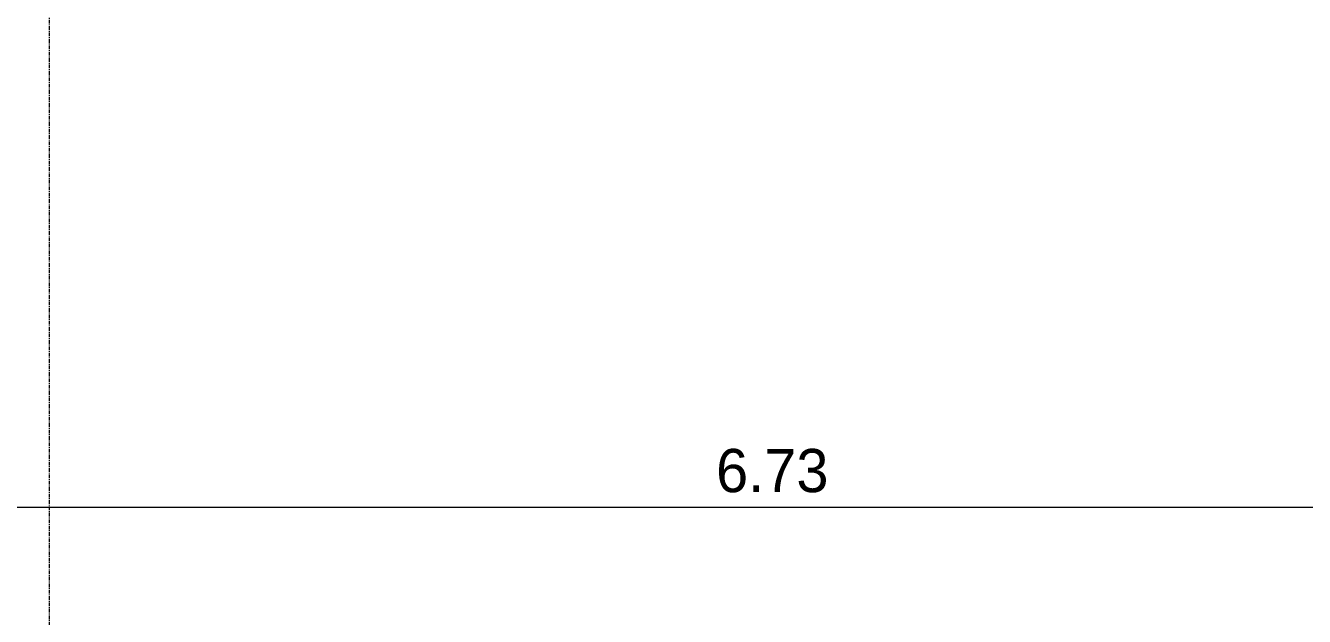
# Model space of a CAD drawing. Header units: centimetres. Extents: x -6646 to 16699, y -115 to 1717.
# Drawn here: x -4476.6 to -4032.5, y 607.7 to 812.8 of the extents above; entities that cross this region are included whole.
import ezdxf

# ---------------------------------------------------------------- set-up
doc = ezdxf.new("R2010")
doc.units = ezdxf.units.CM
doc.linetypes.add('Grid Line', pattern=[2.2225, 1.27, -0.3175, 0.3175, -0.3175])
for name, color, linetype, lineweight in [('A-ANNO-DIMS', 7, 'Continuous', 9), ('A-ANNO-DIMS-100', 7, 'Continuous', 9), ('S-GRID', 7, 'Continuous', 9)]:
    doc.layers.add(name, color=color, linetype=linetype, lineweight=lineweight)
doc.styles.add('Century Gothic_1', font='GOTHIC.TTF', dxfattribs={"height": 15})
doc.dimstyles.new('FCA_N_Cotas_E100', dxfattribs={"dimscale": 30.48, "dimtxt": 15.662524, "dimasz": 0.492126, "dimexe": 0.656168, "dimexo": 0.656168, "dimgap": 0.032808, "dimtad": 1, "dimlfac": 0.01, "dimrnd": 0.01, "dimzin": 0, "dimdsep": 46, "dimtxsty": 'Century Gothic_1', "dimblk1": 'OBLIQUE', "dimblk2": 'OBLIQUE', "dimsah": 1, "dimcen": 0.09, "dimdle": 0.656168, "dimadec": 3, "dimazin": 2, "dimtfac": 1, "dimtdec": 4, "dimtix": 1, "dimtmove": 0, "dimatfit": 3, "dimfxl": 1, "dimtvp": 1, "dimtolj": 1, "dimtzin": 0, "dimarcsym": 2})

# ---------------------------------------------------------------- blocks, each defined once
blk = doc.blocks.new('DIMBLOCK18-Elevación Eje 20')
at = {"layer": 'A-ANNO-DIMS-100'}
for p, q in [((-4552.92, 645.64), (-4552.92, 812.4)), ((-3879.92, 645.64), (-3879.92, 812.4)), ((-4572.92, 645.64), (-3879.92, 645.64)), ((-4552.92, 645.64), (-4552.92, 625.64)), ((-3879.92, 645.64), (-3879.92, 625.64))]:
    blk.add_line(p, q, dxfattribs=at)
at = {"layer": 'A-ANNO-DIMS-100', "lineweight": 35}
for p, q in [((-4552.92, 645.64), (-4545.42, 653.14)), ((-3879.92, 645.64), (-3872.42, 653.14)), ((-4552.92, 645.64), (-4560.42, 638.14)), ((-3879.92, 645.64), (-3887.42, 638.14))]:
    blk.add_line(p, q, dxfattribs=at)
at = {"layer": 'A-ANNO-DIMS-100', "color": 0, "insert": (-4236.81, 665.87), "char_height": 15, "width": 48.9267, "attachment_point": 1, "line_spacing_factor": 0.984502, "style": 'Century Gothic_1'}
blk.add_mtext('6.73', dxfattribs=at)
blk = doc.blocks.new('_Oblique')
at = {"color": 0, "linetype": 'ByBlock', "lineweight": -2}
blk.add_line((-0.5, -0.5), (0.5, 0.5), dxfattribs=at)

msp = doc.modelspace()

# ---------------------------------------------------------------- linework, layer by layer
at = {"layer": 'S-GRID', "color": 253, "linetype": 'Grid Line', "true_color": 0xaaaaaa}
msp.add_line((-4468.259, -115.481), (-4468.259, 1613.986), dxfattribs=at)

# ---------------------------------------------------------------- dimensions: what is measured, and where the dimension line sits
at = {"layer": 'A-ANNO-DIMS'}
dim = msp.add_linear_dim(base=(-3879.922, 645.642), p1=(-4552.922, 832.4), p2=(-3879.922, 832.4), dimstyle='FCA_N_Cotas_E100', override={"dimpost": '<>', "dimfxl": 673}, dxfattribs=at)
dim.commit()
dim.dimension.update_dxf_attribs({"geometry": 'DIMBLOCK18-Elevación Eje 20', "text_midpoint": (-4216.422, 654.52)})

doc.saveas('drawing.dxf')
